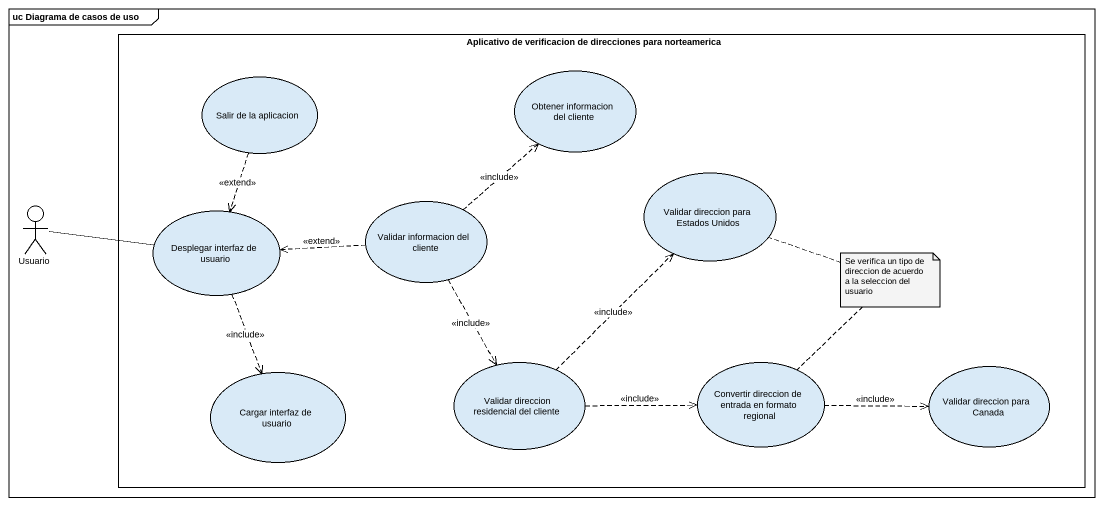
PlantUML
@startuml
mainframe uc Diagrama de casos de uso
rectangle "Aplicativo de verificacion de direcciones para norteamerica" as Aplicativo_de_verificacion {
  usecase "Salir de la aplicacion" as Salir_de_la_aplicacion
  usecase "Obtener informacion del cliente" as Obtener_informacion_del
  usecase "Validar informacion del cliente" as Validar_informacion_del
  usecase "Validar direccion para Estados Unidos" as Validar_direccion_para
  usecase "Desplegar interfaz de usuario" as Desplegar_interfaz_de
  usecase "Validar direccion residencial del cliente" as Validar_direccion
  usecase "Convertir direccion de entrada en formato regional" as Convertir_direccion_de
  usecase "Cargar interfaz de usuario" as Cargar_interfaz_de_usuario
  usecase "Validar direccion para Canada" as Validar_direccion_para_2
}
actor Usuario
Salir_de_la_aplicacion ..> Desplegar_interfaz_de : <<extend>>
Usuario -right- Desplegar_interfaz_de
Validar_informacion_del .up.> Obtener_informacion_del : <<include>>
Validar_informacion_del .left.> Desplegar_interfaz_de : <<extend>>
Validar_informacion_del ..> Validar_direccion : <<include>>
Desplegar_interfaz_de ..> Cargar_interfaz_de_usuario : <<include>>
Validar_direccion .up.> Validar_direccion_para : <<include>>
Validar_direccion .right.> Convertir_direccion_de : <<include>>
Convertir_direccion_de .right.> Validar_direccion_para_2 : <<include>>
note as N1
  Se verifica un tipo de direccion de acuerdo a la seleccion del usuario
end note
N1 .. Validar_direccion_para
N1 .. Convertir_direccion_de
@enduml
